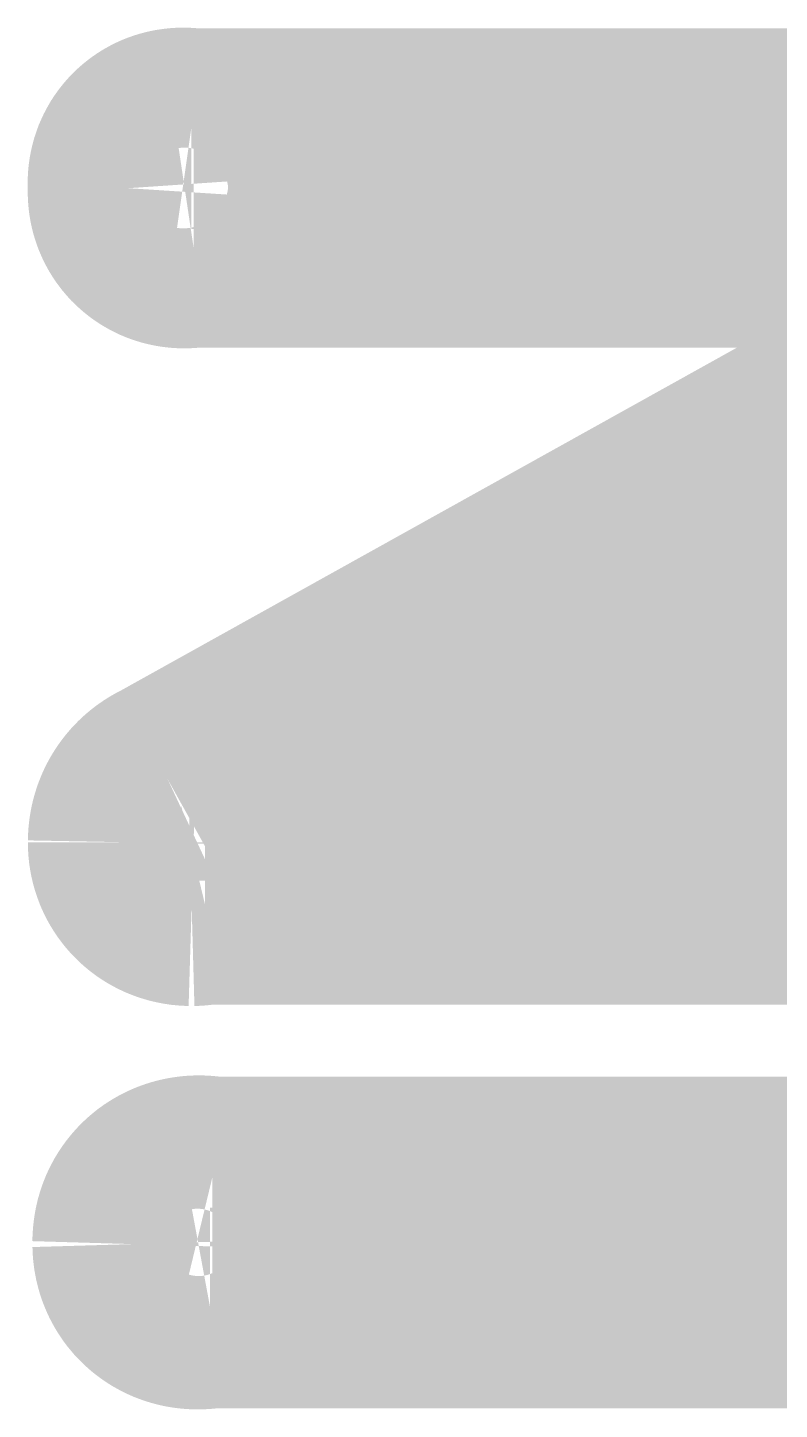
# Model space of a CAD drawing. Header units: inches. Extents: x 15 to 148, y 10 to 111.
# Drawn here: x 143.3748 to 143.4423, y 102.9703 to 103.0942 of the extents above; entities that cross this region are included whole.
import ezdxf

# ---------------------------------------------------------------- set-up
doc = ezdxf.new("R2010")
doc.units = ezdxf.units.IN
doc.header["$MEASUREMENT"] = 0
doc.layers.add('BLK_12AWG', color=7, linetype='Continuous')

# ---------------------------------------------------------------- blocks, each defined once
blk = doc.blocks.new('CEGHSD')
at = {"const_width": 0.008}
for points in [[(136.986244, 101.972615), (136.986214, 101.972615), (136.986186, 101.972614), (136.986157, 101.972614), (136.986128, 101.972613), (136.986099, 101.972611), (136.986071, 101.972609), (136.986042, 101.972607), (136.986014, 101.972604), (136.985986, 101.972601), (136.985958, 101.972598), (136.98593, 101.972594), (136.985902, 101.97259), (136.985875, 101.972586), (136.985847, 101.972581), (136.98582, 101.972577), (136.985792, 101.972571), (136.985765, 101.972566), (136.985738, 101.97256), (136.985711, 101.972554), (136.985685, 101.972547), (136.985658, 101.97254), (136.985631, 101.972533), (136.985605, 101.972526), (136.985579, 101.972518), (136.985553, 101.97251), (136.985527, 101.972502), (136.985502, 101.972493), (136.985476, 101.972484), (136.98545, 101.972475), (136.985425, 101.972465), (136.9854, 101.972455), (136.985375, 101.972445), (136.98535, 101.972435), (136.985326, 101.972424), (136.985302, 101.972413), (136.985277, 101.972402), (136.985253, 101.97239), (136.985229, 101.972378), (136.985205, 101.972366), (136.985181, 101.972353), (136.985158, 101.97234), (136.985135, 101.972327), (136.985112, 101.972314), (136.985089, 101.972301), (136.985066, 101.972287), (136.985044, 101.972273), (136.985022, 101.972259), (136.985, 101.972244), (136.984956, 101.972214), (136.984913, 101.972183), (136.984871, 101.972151), (136.98483, 101.972118), (136.98481, 101.972102), (136.98479, 101.972085), (136.98477, 101.972067), (136.984751, 101.97205), (136.984731, 101.972032), (136.984712, 101.972014), (136.984693, 101.971996), (136.984674, 101.971977), (136.984656, 101.971958), (136.984638, 101.971939), (136.98462, 101.97192), (136.984602, 101.971901), (136.984584, 101.971881), (136.984567, 101.971861), (136.984533, 101.971821), (136.9845, 101.97178), (136.984468, 101.971738), (136.984453, 101.971717), (136.984437, 101.971695), (136.984422, 101.971674), (136.984407, 101.971652), (136.984393, 101.97163), (136.984379, 101.971607), (136.984364, 101.971585), (136.984351, 101.971562), (136.984337, 101.971539), (136.984324, 101.971516), (136.984311, 101.971493), (136.984298, 101.97147), (136.984274, 101.971422), (136.984262, 101.971399), (136.98425, 101.971374), (136.984239, 101.97135), (136.984228, 101.971326), (136.984217, 101.971301), (136.984207, 101.971276), (136.984196, 101.971252), (136.984187, 101.971226), (136.984177, 101.971201), (136.984168, 101.971176), (136.984159, 101.97115), (136.98415, 101.971124), (136.984142, 101.971098), (136.984133, 101.971072), (136.984126, 101.971046), (136.984118, 101.97102), (136.984111, 101.970994), (136.984104, 101.970967), (136.984098, 101.97094), (136.984092, 101.970913), (136.984086, 101.970886), (136.98408, 101.970859), (136.984075, 101.970832), (136.98407, 101.970804), (136.984065, 101.970777), (136.984061, 101.970749), (136.984057, 101.970721), (136.984053, 101.970693), (136.98405, 101.970665), (136.984047, 101.970637), (136.984045, 101.970609), (136.984042, 101.970581), (136.98404, 101.970552), (136.984039, 101.970523), (136.984038, 101.970495), (136.984037, 101.970466), (136.984036, 101.970437), (136.984036, 101.970408)], [(136.986244, 101.972615), (136.986214, 101.972615), (136.986186, 101.972614), (136.986157, 101.972614), (136.986128, 101.972613), (136.986099, 101.972611), (136.986071, 101.972609), (136.986042, 101.972607), (136.986014, 101.972604), (136.985986, 101.972601), (136.985958, 101.972598), (136.98593, 101.972594), (136.985902, 101.97259), (136.985875, 101.972586), (136.985847, 101.972581), (136.98582, 101.972577), (136.985792, 101.972571), (136.985765, 101.972566), (136.985738, 101.97256), (136.985711, 101.972554), (136.985685, 101.972547), (136.985658, 101.97254), (136.985631, 101.972533), (136.985605, 101.972526), (136.985579, 101.972518), (136.985553, 101.97251), (136.985527, 101.972502), (136.985502, 101.972493), (136.985476, 101.972484), (136.98545, 101.972475), (136.985425, 101.972465), (136.9854, 101.972455), (136.985375, 101.972445), (136.98535, 101.972435), (136.985326, 101.972424), (136.985302, 101.972413), (136.985277, 101.972402), (136.985253, 101.97239), (136.985229, 101.972378), (136.985205, 101.972366), (136.985181, 101.972353), (136.985158, 101.97234), (136.985135, 101.972327), (136.985112, 101.972314), (136.985089, 101.972301), (136.985066, 101.972287), (136.985044, 101.972273), (136.985022, 101.972259), (136.985, 101.972244), (136.984956, 101.972214), (136.984913, 101.972183), (136.984871, 101.972151), (136.98483, 101.972118), (136.98481, 101.972102), (136.98479, 101.972085), (136.98477, 101.972067), (136.984751, 101.97205), (136.984731, 101.972032), (136.984712, 101.972014), (136.984693, 101.971996), (136.984674, 101.971977), (136.984656, 101.971958), (136.984638, 101.971939), (136.98462, 101.97192), (136.984602, 101.971901), (136.984584, 101.971881), (136.984567, 101.971861), (136.984533, 101.971821), (136.9845, 101.97178), (136.984468, 101.971738), (136.984453, 101.971717), (136.984437, 101.971695), (136.984422, 101.971674), (136.984407, 101.971652), (136.984393, 101.97163), (136.984379, 101.971607), (136.984364, 101.971585), (136.984351, 101.971562), (136.984337, 101.971539), (136.984324, 101.971516), (136.984311, 101.971493), (136.984298, 101.97147), (136.984274, 101.971422), (136.984262, 101.971399), (136.98425, 101.971374), (136.984239, 101.97135), (136.984228, 101.971326), (136.984217, 101.971301), (136.984207, 101.971276), (136.984196, 101.971252), (136.984187, 101.971226), (136.984177, 101.971201), (136.984168, 101.971176), (136.984159, 101.97115), (136.98415, 101.971124), (136.984142, 101.971098), (136.984133, 101.971072), (136.984126, 101.971046), (136.984118, 101.97102), (136.984111, 101.970994), (136.984104, 101.970967), (136.984098, 101.97094), (136.984092, 101.970913), (136.984086, 101.970886), (136.98408, 101.970859), (136.984075, 101.970832), (136.98407, 101.970804), (136.984065, 101.970777), (136.984061, 101.970749), (136.984057, 101.970721), (136.984053, 101.970693), (136.98405, 101.970665), (136.984047, 101.970637), (136.984045, 101.970609), (136.984042, 101.970581), (136.98404, 101.970552), (136.984039, 101.970523), (136.984038, 101.970495), (136.984037, 101.970466), (136.984036, 101.970437), (136.984036, 101.970408)], [(136.986244, 101.972615), (136.986214, 101.972615), (136.986186, 101.972614), (136.986157, 101.972614), (136.986128, 101.972613), (136.986099, 101.972611), (136.986071, 101.972609), (136.986042, 101.972607), (136.986014, 101.972604), (136.985986, 101.972601), (136.985958, 101.972598), (136.98593, 101.972594), (136.985902, 101.97259), (136.985875, 101.972586), (136.985847, 101.972581), (136.98582, 101.972577), (136.985792, 101.972571), (136.985765, 101.972566), (136.985738, 101.97256), (136.985711, 101.972554), (136.985685, 101.972547), (136.985658, 101.97254), (136.985631, 101.972533), (136.985605, 101.972526), (136.985579, 101.972518), (136.985553, 101.97251), (136.985527, 101.972502), (136.985502, 101.972493), (136.985476, 101.972484), (136.98545, 101.972475), (136.985425, 101.972465), (136.9854, 101.972455), (136.985375, 101.972445), (136.98535, 101.972435), (136.985326, 101.972424), (136.985302, 101.972413), (136.985277, 101.972402), (136.985253, 101.97239), (136.985229, 101.972378), (136.985205, 101.972366), (136.985181, 101.972353), (136.985158, 101.97234), (136.985135, 101.972327), (136.985112, 101.972314), (136.985089, 101.972301), (136.985066, 101.972287), (136.985044, 101.972273), (136.985022, 101.972259), (136.985, 101.972244), (136.984956, 101.972214), (136.984913, 101.972183), (136.984871, 101.972151), (136.98483, 101.972118), (136.98481, 101.972102), (136.98479, 101.972085), (136.98477, 101.972067), (136.984751, 101.97205), (136.984731, 101.972032), (136.984712, 101.972014), (136.984693, 101.971996), (136.984674, 101.971977), (136.984656, 101.971958), (136.984638, 101.971939), (136.98462, 101.97192), (136.984602, 101.971901), (136.984584, 101.971881), (136.984567, 101.971861), (136.984533, 101.971821), (136.9845, 101.97178), (136.984468, 101.971738), (136.984453, 101.971717), (136.984437, 101.971695), (136.984422, 101.971674), (136.984407, 101.971652), (136.984393, 101.97163), (136.984379, 101.971607), (136.984364, 101.971585), (136.984351, 101.971562), (136.984337, 101.971539), (136.984324, 101.971516), (136.984311, 101.971493), (136.984298, 101.97147), (136.984274, 101.971422), (136.984262, 101.971399), (136.98425, 101.971374), (136.984239, 101.97135), (136.984228, 101.971326), (136.984217, 101.971301), (136.984207, 101.971276), (136.984196, 101.971252), (136.984187, 101.971226), (136.984177, 101.971201), (136.984168, 101.971176), (136.984159, 101.97115), (136.98415, 101.971124), (136.984142, 101.971098), (136.984133, 101.971072), (136.984126, 101.971046), (136.984118, 101.97102), (136.984111, 101.970994), (136.984104, 101.970967), (136.984098, 101.97094), (136.984092, 101.970913), (136.984086, 101.970886), (136.98408, 101.970859), (136.984075, 101.970832), (136.98407, 101.970804), (136.984065, 101.970777), (136.984061, 101.970749), (136.984057, 101.970721), (136.984053, 101.970693), (136.98405, 101.970665), (136.984047, 101.970637), (136.984045, 101.970609), (136.984042, 101.970581), (136.98404, 101.970552), (136.984039, 101.970523), (136.984038, 101.970495), (136.984037, 101.970466), (136.984036, 101.970437), (136.984036, 101.970408)], [(136.986244, 101.972615), (136.986286, 101.972615), (136.986328, 101.972614), (136.986369, 101.972612), (136.986409, 101.972609), (136.986449, 101.972606), (136.986487, 101.972603), (136.986524, 101.972598), (136.986559, 101.972593)], [(136.986244, 101.972615), (136.986286, 101.972615), (136.986328, 101.972614), (136.986369, 101.972612), (136.986409, 101.972609), (136.986449, 101.972606), (136.986487, 101.972603), (136.986524, 101.972598), (136.986559, 101.972593)], [(136.986244, 101.972615), (136.986286, 101.972615), (136.986328, 101.972614), (136.986369, 101.972612), (136.986409, 101.972609), (136.986449, 101.972606), (136.986487, 101.972603), (136.986524, 101.972598), (136.986559, 101.972593)], [(136.986558, 101.972593), (137.032929, 101.972593), (137.034179, 101.972451), (137.03467, 101.972274), (137.035072, 101.972027), (137.035384, 101.971709), (137.035607, 101.97132), (137.035786, 101.97033)], [(136.986558, 101.972593), (137.032929, 101.972593), (137.034179, 101.972451), (137.03467, 101.972274), (137.035072, 101.972027), (137.035384, 101.971709), (137.035607, 101.97132), (137.035786, 101.97033)], [(136.986558, 101.972593), (137.032929, 101.972593), (137.034179, 101.972451), (137.03467, 101.972274), (137.035072, 101.972027), (137.035384, 101.971709), (137.035607, 101.97132), (137.035786, 101.97033)], [(136.984044, 101.970215), (136.984041, 101.970259), (136.984039, 101.970307), (136.984037, 101.970331), (136.984037, 101.970357), (136.984036, 101.970382), (136.984036, 101.970408)], [(136.984044, 101.970215), (136.984041, 101.970259), (136.984039, 101.970307), (136.984037, 101.970331), (136.984037, 101.970357), (136.984036, 101.970382), (136.984036, 101.970408)], [(136.984044, 101.970215), (136.984041, 101.970259), (136.984039, 101.970307), (136.984037, 101.970331), (136.984037, 101.970357), (136.984036, 101.970382), (136.984036, 101.970408)], [(136.984044, 101.970216), (136.984042, 101.970185), (136.984041, 101.97015), (136.98404, 101.970113), (136.98404, 101.970076)], [(136.984044, 101.970216), (136.984042, 101.970185), (136.984041, 101.97015), (136.98404, 101.970113), (136.98404, 101.970076)], [(136.984044, 101.970216), (136.984042, 101.970185), (136.984041, 101.97015), (136.98404, 101.970113), (136.98404, 101.970076)], [(136.986283, 101.967832), (136.986254, 101.967832), (136.986224, 101.967833), (136.986195, 101.967833), (136.986166, 101.967835), (136.986137, 101.967836), (136.986108, 101.967838), (136.986079, 101.96784), (136.98605, 101.967843), (136.986022, 101.967846), (136.985993, 101.96785), (136.985965, 101.967853), (136.985937, 101.967857), (136.985908, 101.967861), (136.98588, 101.967866), (136.985852, 101.967871), (136.985825, 101.967876), (136.985797, 101.967882), (136.98577, 101.967888), (136.985742, 101.967894), (136.985715, 101.967901), (136.985688, 101.967908), (136.985661, 101.967915), (136.985635, 101.967923), (136.985608, 101.967931), (136.985581, 101.967939), (136.985555, 101.967948), (136.985529, 101.967956), (136.985503, 101.967965), (136.985477, 101.967975), (136.985451, 101.967985), (136.985426, 101.967994), (136.9854, 101.968005), (136.985375, 101.968016), (136.98535, 101.968026), (136.985326, 101.968038), (136.985301, 101.968049), (136.985276, 101.968061), (136.985252, 101.968073), (136.985228, 101.968085), (136.985204, 101.968098), (136.98518, 101.968111), (136.985157, 101.968124), (136.985133, 101.968138), (136.98511, 101.968151), (136.985087, 101.968165), (136.985064, 101.968179), (136.985041, 101.968194), (136.985019, 101.968209), (136.984997, 101.968224), (136.984975, 101.968239), (136.984953, 101.968255), (136.984931, 101.968271), (136.984889, 101.968303), (136.984868, 101.96832), (136.984847, 101.968337), (136.984826, 101.968354), (136.984806, 101.968371), (136.984786, 101.968389), (136.984766, 101.968407), (136.984746, 101.968425), (136.984727, 101.968443), (136.984707, 101.968462), (136.984689, 101.96848), (136.98467, 101.9685), (136.984651, 101.968518), (136.984633, 101.968538), (136.984615, 101.968558), (136.984597, 101.968577), (136.984579, 101.968598), (136.984562, 101.968618), (136.984545, 101.968639), (136.984528, 101.968659), (136.984511, 101.968681), (136.984495, 101.968702), (136.984479, 101.968723), (136.984447, 101.968766), (136.984417, 101.968811), (136.984402, 101.968833), (136.984388, 101.968856), (136.984373, 101.968879), (136.984359, 101.968902), (136.984346, 101.968925), (136.984332, 101.968948), (136.984319, 101.968972), (136.984306, 101.968996), (136.984293, 101.96902), (136.984281, 101.969044), (136.984269, 101.969068), (136.984257, 101.969093), (136.984246, 101.969117), (136.984235, 101.969142), (136.984224, 101.969167), (136.984213, 101.969192), (136.984192, 101.969243), (136.984173, 101.969295), (136.984164, 101.969321), (136.984155, 101.969347), (136.984147, 101.969373), (136.984139, 101.9694), (136.984131, 101.969426), (136.984123, 101.969453), (136.984116, 101.96948), (136.984109, 101.969507), (136.984102, 101.969534), (136.984096, 101.969562), (136.98409, 101.969589), (136.984084, 101.969617), (136.984079, 101.969644), (136.984074, 101.969672), (136.984069, 101.9697), (136.984065, 101.969729), (136.984061, 101.969757), (136.984057, 101.969785), (136.984054, 101.969814), (136.984051, 101.969842), (136.984046, 101.9699), (136.984042, 101.969958), (136.984041, 101.969987), (136.98404, 101.970016), (136.98404, 101.970046), (136.98404, 101.970076)], [(136.986283, 101.967832), (136.986254, 101.967832), (136.986224, 101.967833), (136.986195, 101.967833), (136.986166, 101.967835), (136.986137, 101.967836), (136.986108, 101.967838), (136.986079, 101.96784), (136.98605, 101.967843), (136.986022, 101.967846), (136.985993, 101.96785), (136.985965, 101.967853), (136.985937, 101.967857), (136.985908, 101.967861), (136.98588, 101.967866), (136.985852, 101.967871), (136.985825, 101.967876), (136.985797, 101.967882), (136.98577, 101.967888), (136.985742, 101.967894), (136.985715, 101.967901), (136.985688, 101.967908), (136.985661, 101.967915), (136.985635, 101.967923), (136.985608, 101.967931), (136.985581, 101.967939), (136.985555, 101.967948), (136.985529, 101.967956), (136.985503, 101.967965), (136.985477, 101.967975), (136.985451, 101.967985), (136.985426, 101.967994), (136.9854, 101.968005), (136.985375, 101.968016), (136.98535, 101.968026), (136.985326, 101.968038), (136.985301, 101.968049), (136.985276, 101.968061), (136.985252, 101.968073), (136.985228, 101.968085), (136.985204, 101.968098), (136.98518, 101.968111), (136.985157, 101.968124), (136.985133, 101.968138), (136.98511, 101.968151), (136.985087, 101.968165), (136.985064, 101.968179), (136.985041, 101.968194), (136.985019, 101.968209), (136.984997, 101.968224), (136.984975, 101.968239), (136.984953, 101.968255), (136.984931, 101.968271), (136.984889, 101.968303), (136.984868, 101.96832), (136.984847, 101.968337), (136.984826, 101.968354), (136.984806, 101.968371), (136.984786, 101.968389), (136.984766, 101.968407), (136.984746, 101.968425), (136.984727, 101.968443), (136.984707, 101.968462), (136.984689, 101.96848), (136.98467, 101.9685), (136.984651, 101.968518), (136.984633, 101.968538), (136.984615, 101.968558), (136.984597, 101.968577), (136.984579, 101.968598), (136.984562, 101.968618), (136.984545, 101.968639), (136.984528, 101.968659), (136.984511, 101.968681), (136.984495, 101.968702), (136.984479, 101.968723), (136.984447, 101.968766), (136.984417, 101.968811), (136.984402, 101.968833), (136.984388, 101.968856), (136.984373, 101.968879), (136.984359, 101.968902), (136.984346, 101.968925), (136.984332, 101.968948), (136.984319, 101.968972), (136.984306, 101.968996), (136.984293, 101.96902), (136.984281, 101.969044), (136.984269, 101.969068), (136.984257, 101.969093), (136.984246, 101.969117), (136.984235, 101.969142), (136.984224, 101.969167), (136.984213, 101.969192), (136.984192, 101.969243), (136.984173, 101.969295), (136.984164, 101.969321), (136.984155, 101.969347), (136.984147, 101.969373), (136.984139, 101.9694), (136.984131, 101.969426), (136.984123, 101.969453), (136.984116, 101.96948), (136.984109, 101.969507), (136.984102, 101.969534), (136.984096, 101.969562), (136.98409, 101.969589), (136.984084, 101.969617), (136.984079, 101.969644), (136.984074, 101.969672), (136.984069, 101.9697), (136.984065, 101.969729), (136.984061, 101.969757), (136.984057, 101.969785), (136.984054, 101.969814), (136.984051, 101.969842), (136.984046, 101.9699), (136.984042, 101.969958), (136.984041, 101.969987), (136.98404, 101.970016), (136.98404, 101.970046), (136.98404, 101.970076)], [(136.986283, 101.967832), (136.986254, 101.967832), (136.986224, 101.967833), (136.986195, 101.967833), (136.986166, 101.967835), (136.986137, 101.967836), (136.986108, 101.967838), (136.986079, 101.96784), (136.98605, 101.967843), (136.986022, 101.967846), (136.985993, 101.96785), (136.985965, 101.967853), (136.985937, 101.967857), (136.985908, 101.967861), (136.98588, 101.967866), (136.985852, 101.967871), (136.985825, 101.967876), (136.985797, 101.967882), (136.98577, 101.967888), (136.985742, 101.967894), (136.985715, 101.967901), (136.985688, 101.967908), (136.985661, 101.967915), (136.985635, 101.967923), (136.985608, 101.967931), (136.985581, 101.967939), (136.985555, 101.967948), (136.985529, 101.967956), (136.985503, 101.967965), (136.985477, 101.967975), (136.985451, 101.967985), (136.985426, 101.967994), (136.9854, 101.968005), (136.985375, 101.968016), (136.98535, 101.968026), (136.985326, 101.968038), (136.985301, 101.968049), (136.985276, 101.968061), (136.985252, 101.968073), (136.985228, 101.968085), (136.985204, 101.968098), (136.98518, 101.968111), (136.985157, 101.968124), (136.985133, 101.968138), (136.98511, 101.968151), (136.985087, 101.968165), (136.985064, 101.968179), (136.985041, 101.968194), (136.985019, 101.968209), (136.984997, 101.968224), (136.984975, 101.968239), (136.984953, 101.968255), (136.984931, 101.968271), (136.984889, 101.968303), (136.984868, 101.96832), (136.984847, 101.968337), (136.984826, 101.968354), (136.984806, 101.968371), (136.984786, 101.968389), (136.984766, 101.968407), (136.984746, 101.968425), (136.984727, 101.968443), (136.984707, 101.968462), (136.984689, 101.96848), (136.98467, 101.9685), (136.984651, 101.968518), (136.984633, 101.968538), (136.984615, 101.968558), (136.984597, 101.968577), (136.984579, 101.968598), (136.984562, 101.968618), (136.984545, 101.968639), (136.984528, 101.968659), (136.984511, 101.968681), (136.984495, 101.968702), (136.984479, 101.968723), (136.984447, 101.968766), (136.984417, 101.968811), (136.984402, 101.968833), (136.984388, 101.968856), (136.984373, 101.968879), (136.984359, 101.968902), (136.984346, 101.968925), (136.984332, 101.968948), (136.984319, 101.968972), (136.984306, 101.968996), (136.984293, 101.96902), (136.984281, 101.969044), (136.984269, 101.969068), (136.984257, 101.969093), (136.984246, 101.969117), (136.984235, 101.969142), (136.984224, 101.969167), (136.984213, 101.969192), (136.984192, 101.969243), (136.984173, 101.969295), (136.984164, 101.969321), (136.984155, 101.969347), (136.984147, 101.969373), (136.984139, 101.9694), (136.984131, 101.969426), (136.984123, 101.969453), (136.984116, 101.96948), (136.984109, 101.969507), (136.984102, 101.969534), (136.984096, 101.969562), (136.98409, 101.969589), (136.984084, 101.969617), (136.984079, 101.969644), (136.984074, 101.969672), (136.984069, 101.9697), (136.984065, 101.969729), (136.984061, 101.969757), (136.984057, 101.969785), (136.984054, 101.969814), (136.984051, 101.969842), (136.984046, 101.9699), (136.984042, 101.969958), (136.984041, 101.969987), (136.98404, 101.970016), (136.98404, 101.970046), (136.98404, 101.970076)], [(137.033935, 101.967725), (136.996248, 101.946608), (137.032929, 101.946608)], [(137.033935, 101.967725), (136.996248, 101.946608), (137.032929, 101.946608)], [(137.033935, 101.967725), (136.996248, 101.946608), (137.032929, 101.946608)], [(136.985621, 101.946653), (137.023742, 101.967862), (136.98665, 101.967862)], [(136.985621, 101.946653), (137.023742, 101.967862), (136.98665, 101.967862)], [(136.985621, 101.946653), (137.023742, 101.967862), (136.98665, 101.967862)], [(136.986283, 101.967832), (136.986333, 101.967832), (136.986381, 101.967834), (136.986429, 101.967836), (136.986476, 101.96784), (136.986522, 101.967844), (136.986566, 101.967849), (136.986588, 101.967852), (136.986609, 101.967855), (136.98663, 101.967859), (136.98665, 101.967862)], [(136.986283, 101.967832), (136.986333, 101.967832), (136.986381, 101.967834), (136.986429, 101.967836), (136.986476, 101.96784), (136.986522, 101.967844), (136.986566, 101.967849), (136.986588, 101.967852), (136.986609, 101.967855), (136.98663, 101.967859), (136.98665, 101.967862)], [(136.986283, 101.967832), (136.986333, 101.967832), (136.986381, 101.967834), (136.986429, 101.967836), (136.986476, 101.96784), (136.986522, 101.967844), (136.986566, 101.967849), (136.986588, 101.967852), (136.986609, 101.967855), (136.98663, 101.967859), (136.98665, 101.967862)], [(136.98562, 101.946652), (136.985575, 101.946631), (136.985531, 101.946609), (136.985488, 101.946586), (136.985445, 101.946562), (136.985403, 101.946538), (136.985361, 101.946513), (136.985319, 101.946487), (136.985279, 101.946461), (136.985259, 101.946447), (136.985239, 101.946434), (136.985218, 101.94642), (136.985199, 101.946406), (136.985159, 101.946378), (136.985121, 101.946349), (136.985083, 101.946319), (136.985045, 101.946289), (136.985008, 101.946258), (136.984972, 101.946227), (136.984936, 101.946195), (136.984901, 101.946162), (136.984866, 101.946129), (136.984833, 101.946095), (136.984799, 101.946061), (136.984766, 101.946026), (136.984735, 101.94599), (136.984703, 101.945954), (136.984672, 101.945918), (136.984642, 101.945881), (136.984613, 101.945843), (136.984584, 101.945805), (136.984556, 101.945766), (136.984528, 101.945727), (136.984502, 101.945687), (136.984476, 101.945647), (136.984463, 101.945627), (136.98445, 101.945606), (136.984438, 101.945586), (136.984426, 101.945565), (136.984402, 101.945524), (136.984378, 101.945481), (136.984367, 101.94546), (136.984356, 101.945439), (136.984345, 101.945417), (136.984334, 101.945396), (136.984323, 101.945374), (136.984313, 101.945352), (136.984303, 101.94533), (136.984292, 101.945308), (136.984273, 101.945264), (136.984254, 101.945219), (136.984245, 101.945197), (136.984236, 101.945174), (136.984227, 101.945151), (136.984219, 101.945128), (136.984202, 101.945082), (136.984187, 101.945036), (136.984172, 101.944989), (136.984157, 101.944942), (136.984144, 101.944894), (136.984131, 101.944846), (136.984126, 101.944822), (136.98412, 101.944798), (136.984114, 101.944774), (136.984109, 101.94475), (136.984099, 101.944701), (136.98409, 101.944652), (136.984081, 101.944602), (136.984074, 101.944552), (136.984067, 101.944502), (136.984061, 101.944451), (136.984056, 101.9444), (136.984052, 101.944349), (136.984049, 101.944297), (136.984046, 101.944246), (136.984045, 101.944194), (136.984044, 101.944141)], [(136.98562, 101.946652), (136.985575, 101.946631), (136.985531, 101.946609), (136.985488, 101.946586), (136.985445, 101.946562), (136.985403, 101.946538), (136.985361, 101.946513), (136.985319, 101.946487), (136.985279, 101.946461), (136.985259, 101.946447), (136.985239, 101.946434), (136.985218, 101.94642), (136.985199, 101.946406), (136.985159, 101.946378), (136.985121, 101.946349), (136.985083, 101.946319), (136.985045, 101.946289), (136.985008, 101.946258), (136.984972, 101.946227), (136.984936, 101.946195), (136.984901, 101.946162), (136.984866, 101.946129), (136.984833, 101.946095), (136.984799, 101.946061), (136.984766, 101.946026), (136.984735, 101.94599), (136.984703, 101.945954), (136.984672, 101.945918), (136.984642, 101.945881), (136.984613, 101.945843), (136.984584, 101.945805), (136.984556, 101.945766), (136.984528, 101.945727), (136.984502, 101.945687), (136.984476, 101.945647), (136.984463, 101.945627), (136.98445, 101.945606), (136.984438, 101.945586), (136.984426, 101.945565), (136.984402, 101.945524), (136.984378, 101.945481), (136.984367, 101.94546), (136.984356, 101.945439), (136.984345, 101.945417), (136.984334, 101.945396), (136.984323, 101.945374), (136.984313, 101.945352), (136.984303, 101.94533), (136.984292, 101.945308), (136.984273, 101.945264), (136.984254, 101.945219), (136.984245, 101.945197), (136.984236, 101.945174), (136.984227, 101.945151), (136.984219, 101.945128), (136.984202, 101.945082), (136.984187, 101.945036), (136.984172, 101.944989), (136.984157, 101.944942), (136.984144, 101.944894), (136.984131, 101.944846), (136.984126, 101.944822), (136.98412, 101.944798), (136.984114, 101.944774), (136.984109, 101.94475), (136.984099, 101.944701), (136.98409, 101.944652), (136.984081, 101.944602), (136.984074, 101.944552), (136.984067, 101.944502), (136.984061, 101.944451), (136.984056, 101.9444), (136.984052, 101.944349), (136.984049, 101.944297), (136.984046, 101.944246), (136.984045, 101.944194), (136.984044, 101.944141)], [(136.98562, 101.946652), (136.985575, 101.946631), (136.985531, 101.946609), (136.985488, 101.946586), (136.985445, 101.946562), (136.985403, 101.946538), (136.985361, 101.946513), (136.985319, 101.946487), (136.985279, 101.946461), (136.985259, 101.946447), (136.985239, 101.946434), (136.985218, 101.94642), (136.985199, 101.946406), (136.985159, 101.946378), (136.985121, 101.946349), (136.985083, 101.946319), (136.985045, 101.946289), (136.985008, 101.946258), (136.984972, 101.946227), (136.984936, 101.946195), (136.984901, 101.946162), (136.984866, 101.946129), (136.984833, 101.946095), (136.984799, 101.946061), (136.984766, 101.946026), (136.984735, 101.94599), (136.984703, 101.945954), (136.984672, 101.945918), (136.984642, 101.945881), (136.984613, 101.945843), (136.984584, 101.945805), (136.984556, 101.945766), (136.984528, 101.945727), (136.984502, 101.945687), (136.984476, 101.945647), (136.984463, 101.945627), (136.98445, 101.945606), (136.984438, 101.945586), (136.984426, 101.945565), (136.984402, 101.945524), (136.984378, 101.945481), (136.984367, 101.94546), (136.984356, 101.945439), (136.984345, 101.945417), (136.984334, 101.945396), (136.984323, 101.945374), (136.984313, 101.945352), (136.984303, 101.94533), (136.984292, 101.945308), (136.984273, 101.945264), (136.984254, 101.945219), (136.984245, 101.945197), (136.984236, 101.945174), (136.984227, 101.945151), (136.984219, 101.945128), (136.984202, 101.945082), (136.984187, 101.945036), (136.984172, 101.944989), (136.984157, 101.944942), (136.984144, 101.944894), (136.984131, 101.944846), (136.984126, 101.944822), (136.98412, 101.944798), (136.984114, 101.944774), (136.984109, 101.94475), (136.984099, 101.944701), (136.98409, 101.944652), (136.984081, 101.944602), (136.984074, 101.944552), (136.984067, 101.944502), (136.984061, 101.944451), (136.984056, 101.9444), (136.984052, 101.944349), (136.984049, 101.944297), (136.984046, 101.944246), (136.984045, 101.944194), (136.984044, 101.944141)], [(136.986575, 101.941614), (136.986542, 101.941615), (136.986509, 101.941615), (136.986476, 101.941616), (136.986443, 101.941618), (136.98641, 101.94162), (136.986377, 101.941622), (136.986345, 101.941624), (136.986313, 101.941627), (136.98628, 101.941631), (136.986248, 101.941634), (136.986216, 101.941639), (136.986184, 101.941643), (136.986152, 101.941648), (136.986121, 101.941653), (136.986089, 101.941659), (136.986058, 101.941665), (136.986027, 101.941671), (136.985996, 101.941678), (136.985965, 101.941685), (136.985935, 101.941692), (136.985904, 101.9417), (136.985874, 101.941709), (136.985844, 101.941717), (136.985814, 101.941726), (136.985784, 101.941735), (136.985754, 101.941745), (136.985725, 101.941755), (136.985695, 101.941765), (136.985666, 101.941776), (136.985637, 101.941787), (136.985609, 101.941798), (136.98558, 101.941809), (136.985552, 101.941821), (136.985523, 101.941833), (136.985495, 101.941846), (136.985468, 101.941859), (136.98544, 101.941872), (136.985413, 101.941886), (136.985385, 101.9419), (136.985358, 101.941914), (136.985331, 101.941929), (136.985305, 101.941944), (136.985279, 101.941959), (136.985252, 101.941974), (136.985226, 101.94199), (136.985201, 101.942006), (136.985175, 101.942022), (136.98515, 101.942039), (136.985125, 101.942056), (136.9851, 101.942073), (136.985076, 101.942091), (136.985051, 101.942109), (136.985027, 101.942127), (136.985003, 101.942145), (136.984979, 101.942164), (136.984956, 101.942183), (136.984933, 101.942202), (136.98491, 101.942222), (136.984887, 101.942242), (136.984864, 101.942262), (136.984842, 101.942282), (136.98482, 101.942303), (136.984799, 101.942324), (136.984777, 101.942345), (136.984756, 101.942366), (136.984735, 101.942388), (136.984714, 101.94241), (136.984694, 101.942432), (136.984674, 101.942454), (136.984654, 101.942477), (136.984635, 101.9425), (136.984615, 101.942523), (136.984596, 101.942546), (136.984577, 101.94257), (136.984559, 101.942594), (136.984541, 101.942618), (136.984523, 101.942642), (136.984505, 101.942667), (136.984488, 101.942692), (136.984471, 101.942717), (136.984454, 101.942742), (136.984438, 101.942768), (136.984422, 101.942793), (136.984406, 101.942819), (136.98439, 101.942845), (136.984375, 101.942872), (136.98436, 101.942898), (136.984346, 101.942925), (136.984331, 101.942952), (136.984317, 101.942979), (136.984304, 101.943007), (136.98429, 101.943034), (136.984277, 101.943062), (136.984265, 101.94309), (136.984253, 101.943118), (136.98424, 101.943146), (136.984229, 101.943175), (136.984218, 101.943204), (136.984207, 101.943233), (136.984196, 101.943262), (136.984186, 101.943291), (136.984176, 101.94332), (136.984166, 101.94335), (136.984157, 101.94338), (136.984148, 101.94341), (136.984139, 101.94344), (136.984131, 101.94347), (136.984123, 101.943501), (136.984116, 101.943531), (136.984109, 101.943563), (136.984102, 101.943593), (136.984095, 101.943624), (136.984089, 101.943656), (136.984083, 101.943687), (136.984078, 101.943719), (136.984073, 101.94375), (136.984069, 101.943782), (136.984064, 101.943814), (136.984061, 101.943846), (136.984057, 101.943879), (136.984054, 101.943911), (136.984052, 101.943944), (136.98405, 101.943976), (136.984048, 101.944009), (136.984046, 101.944042), (136.984045, 101.944075), (136.984044, 101.944108), (136.984044, 101.944141)], [(136.986575, 101.941614), (136.986542, 101.941615), (136.986509, 101.941615), (136.986476, 101.941616), (136.986443, 101.941618), (136.98641, 101.94162), (136.986377, 101.941622), (136.986345, 101.941624), (136.986313, 101.941627), (136.98628, 101.941631), (136.986248, 101.941634), (136.986216, 101.941639), (136.986184, 101.941643), (136.986152, 101.941648), (136.986121, 101.941653), (136.986089, 101.941659), (136.986058, 101.941665), (136.986027, 101.941671), (136.985996, 101.941678), (136.985965, 101.941685), (136.985935, 101.941692), (136.985904, 101.9417), (136.985874, 101.941709), (136.985844, 101.941717), (136.985814, 101.941726), (136.985784, 101.941735), (136.985754, 101.941745), (136.985725, 101.941755), (136.985695, 101.941765), (136.985666, 101.941776), (136.985637, 101.941787), (136.985609, 101.941798), (136.98558, 101.941809), (136.985552, 101.941821), (136.985523, 101.941833), (136.985495, 101.941846), (136.985468, 101.941859), (136.98544, 101.941872), (136.985413, 101.941886), (136.985385, 101.9419), (136.985358, 101.941914), (136.985331, 101.941929), (136.985305, 101.941944), (136.985279, 101.941959), (136.985252, 101.941974), (136.985226, 101.94199), (136.985201, 101.942006), (136.985175, 101.942022), (136.98515, 101.942039), (136.985125, 101.942056), (136.9851, 101.942073), (136.985076, 101.942091), (136.985051, 101.942109), (136.985027, 101.942127), (136.985003, 101.942145), (136.984979, 101.942164), (136.984956, 101.942183), (136.984933, 101.942202), (136.98491, 101.942222), (136.984887, 101.942242), (136.984864, 101.942262), (136.984842, 101.942282), (136.98482, 101.942303), (136.984799, 101.942324), (136.984777, 101.942345), (136.984756, 101.942366), (136.984735, 101.942388), (136.984714, 101.94241), (136.984694, 101.942432), (136.984674, 101.942454), (136.984654, 101.942477), (136.984635, 101.9425), (136.984615, 101.942523), (136.984596, 101.942546), (136.984577, 101.94257), (136.984559, 101.942594), (136.984541, 101.942618), (136.984523, 101.942642), (136.984505, 101.942667), (136.984488, 101.942692), (136.984471, 101.942717), (136.984454, 101.942742), (136.984438, 101.942768), (136.984422, 101.942793), (136.984406, 101.942819), (136.98439, 101.942845), (136.984375, 101.942872), (136.98436, 101.942898), (136.984346, 101.942925), (136.984331, 101.942952), (136.984317, 101.942979), (136.984304, 101.943007), (136.98429, 101.943034), (136.984277, 101.943062), (136.984265, 101.94309), (136.984253, 101.943118), (136.98424, 101.943146), (136.984229, 101.943175), (136.984218, 101.943204), (136.984207, 101.943233), (136.984196, 101.943262), (136.984186, 101.943291), (136.984176, 101.94332), (136.984166, 101.94335), (136.984157, 101.94338), (136.984148, 101.94341), (136.984139, 101.94344), (136.984131, 101.94347), (136.984123, 101.943501), (136.984116, 101.943531), (136.984109, 101.943563), (136.984102, 101.943593), (136.984095, 101.943624), (136.984089, 101.943656), (136.984083, 101.943687), (136.984078, 101.943719), (136.984073, 101.94375), (136.984069, 101.943782), (136.984064, 101.943814), (136.984061, 101.943846), (136.984057, 101.943879), (136.984054, 101.943911), (136.984052, 101.943944), (136.98405, 101.943976), (136.984048, 101.944009), (136.984046, 101.944042), (136.984045, 101.944075), (136.984044, 101.944108), (136.984044, 101.944141)], [(136.986575, 101.941614), (136.986542, 101.941615), (136.986509, 101.941615), (136.986476, 101.941616), (136.986443, 101.941618), (136.98641, 101.94162), (136.986377, 101.941622), (136.986345, 101.941624), (136.986313, 101.941627), (136.98628, 101.941631), (136.986248, 101.941634), (136.986216, 101.941639), (136.986184, 101.941643), (136.986152, 101.941648), (136.986121, 101.941653), (136.986089, 101.941659), (136.986058, 101.941665), (136.986027, 101.941671), (136.985996, 101.941678), (136.985965, 101.941685), (136.985935, 101.941692), (136.985904, 101.9417), (136.985874, 101.941709), (136.985844, 101.941717), (136.985814, 101.941726), (136.985784, 101.941735), (136.985754, 101.941745), (136.985725, 101.941755), (136.985695, 101.941765), (136.985666, 101.941776), (136.985637, 101.941787), (136.985609, 101.941798), (136.98558, 101.941809), (136.985552, 101.941821), (136.985523, 101.941833), (136.985495, 101.941846), (136.985468, 101.941859), (136.98544, 101.941872), (136.985413, 101.941886), (136.985385, 101.9419), (136.985358, 101.941914), (136.985331, 101.941929), (136.985305, 101.941944), (136.985279, 101.941959), (136.985252, 101.941974), (136.985226, 101.94199), (136.985201, 101.942006), (136.985175, 101.942022), (136.98515, 101.942039), (136.985125, 101.942056), (136.9851, 101.942073), (136.985076, 101.942091), (136.985051, 101.942109), (136.985027, 101.942127), (136.985003, 101.942145), (136.984979, 101.942164), (136.984956, 101.942183), (136.984933, 101.942202), (136.98491, 101.942222), (136.984887, 101.942242), (136.984864, 101.942262), (136.984842, 101.942282), (136.98482, 101.942303), (136.984799, 101.942324), (136.984777, 101.942345), (136.984756, 101.942366), (136.984735, 101.942388), (136.984714, 101.94241), (136.984694, 101.942432), (136.984674, 101.942454), (136.984654, 101.942477), (136.984635, 101.9425), (136.984615, 101.942523), (136.984596, 101.942546), (136.984577, 101.94257), (136.984559, 101.942594), (136.984541, 101.942618), (136.984523, 101.942642), (136.984505, 101.942667), (136.984488, 101.942692), (136.984471, 101.942717), (136.984454, 101.942742), (136.984438, 101.942768), (136.984422, 101.942793), (136.984406, 101.942819), (136.98439, 101.942845), (136.984375, 101.942872), (136.98436, 101.942898), (136.984346, 101.942925), (136.984331, 101.942952), (136.984317, 101.942979), (136.984304, 101.943007), (136.98429, 101.943034), (136.984277, 101.943062), (136.984265, 101.94309), (136.984253, 101.943118), (136.98424, 101.943146), (136.984229, 101.943175), (136.984218, 101.943204), (136.984207, 101.943233), (136.984196, 101.943262), (136.984186, 101.943291), (136.984176, 101.94332), (136.984166, 101.94335), (136.984157, 101.94338), (136.984148, 101.94341), (136.984139, 101.94344), (136.984131, 101.94347), (136.984123, 101.943501), (136.984116, 101.943531), (136.984109, 101.943563), (136.984102, 101.943593), (136.984095, 101.943624), (136.984089, 101.943656), (136.984083, 101.943687), (136.984078, 101.943719), (136.984073, 101.94375), (136.984069, 101.943782), (136.984064, 101.943814), (136.984061, 101.943846), (136.984057, 101.943879), (136.984054, 101.943911), (136.984052, 101.943944), (136.98405, 101.943976), (136.984048, 101.944009), (136.984046, 101.944042), (136.984045, 101.944075), (136.984044, 101.944108), (136.984044, 101.944141)], [(136.986575, 101.941614), (136.986611, 101.941615), (136.986646, 101.941615), (136.986682, 101.941616), (136.986717, 101.941618), (136.986752, 101.94162), (136.986787, 101.941623), (136.986821, 101.941626), (136.986855, 101.941629), (136.986888, 101.941633), (136.986921, 101.941637), (136.986953, 101.941642), (136.986985, 101.941647), (136.987016, 101.941652), (136.987047, 101.941658), (136.987077, 101.941664), (136.987106, 101.941671)], [(136.986575, 101.941614), (136.986611, 101.941615), (136.986646, 101.941615), (136.986682, 101.941616), (136.986717, 101.941618), (136.986752, 101.94162), (136.986787, 101.941623), (136.986821, 101.941626), (136.986855, 101.941629), (136.986888, 101.941633), (136.986921, 101.941637), (136.986953, 101.941642), (136.986985, 101.941647), (136.987016, 101.941652), (136.987047, 101.941658), (136.987077, 101.941664), (136.987106, 101.941671)], [(136.986575, 101.941614), (136.986611, 101.941615), (136.986646, 101.941615), (136.986682, 101.941616), (136.986717, 101.941618), (136.986752, 101.94162), (136.986787, 101.941623), (136.986821, 101.941626), (136.986855, 101.941629), (136.986888, 101.941633), (136.986921, 101.941637), (136.986953, 101.941642), (136.986985, 101.941647), (136.987016, 101.941652), (136.987047, 101.941658), (136.987077, 101.941664), (136.987106, 101.941671)], [(137.032861, 101.941671), (136.987107, 101.941671)], [(137.032861, 101.941671), (136.987107, 101.941671)], [(137.032861, 101.941671), (136.987107, 101.941671)], [(136.986867, 101.930848), (136.986832, 101.930848), (136.986798, 101.930847), (136.986763, 101.930846), (136.986729, 101.930844), (136.986694, 101.930843), (136.98666, 101.93084), (136.986626, 101.930838), (136.986592, 101.930835), (136.986559, 101.930831), (136.986525, 101.930827), (136.986492, 101.930823), (136.986459, 101.930818), (136.986426, 101.930813), (136.986392, 101.930807), (136.98636, 101.930802), (136.986327, 101.930796), (136.986294, 101.930789), (136.986262, 101.930782), (136.98623, 101.930774), (136.986198, 101.930766), (136.986166, 101.930758), (136.986135, 101.93075), (136.986103, 101.930741), (136.986072, 101.930731), (136.986041, 101.930722), (136.98601, 101.930712), (136.985979, 101.930702), (136.985948, 101.930691), (136.985918, 101.93068), (136.985888, 101.930668), (136.985858, 101.930656), (136.985828, 101.930644), (136.985798, 101.930632), (136.985769, 101.930619), (136.98574, 101.930606), (136.985711, 101.930592), (136.985682, 101.930578), (136.985653, 101.930564), (136.985625, 101.93055), (136.985596, 101.930535), (136.985568, 101.93052), (136.98554, 101.930504), (136.985513, 101.930488), (136.985486, 101.930472), (136.985459, 101.930455), (136.985432, 101.930439), (136.985405, 101.930422), (136.985379, 101.930404), (136.985353, 101.930387), (136.985327, 101.930368), (136.985301, 101.93035), (136.985276, 101.930331), (136.98525, 101.930313), (136.985226, 101.930293), (136.985201, 101.930274), (136.985176, 101.930254), (136.985152, 101.930234), (136.985128, 101.930213), (136.985104, 101.930192), (136.985081, 101.930172), (136.985058, 101.93015), (136.985035, 101.930129), (136.985012, 101.930107), (136.98499, 101.930085), (136.984968, 101.930063), (136.984946, 101.93004), (136.984924, 101.930017), (136.984903, 101.929994), (136.984882, 101.92997), (136.984861, 101.929946), (136.984841, 101.929923), (136.984821, 101.929898), (136.984801, 101.929874), (136.984781, 101.929849), (136.984762, 101.929824), (136.984743, 101.929799), (136.984725, 101.929774), (136.984706, 101.929748), (136.984688, 101.929722), (136.98467, 101.929696), (136.984653, 101.929669), (136.984636, 101.929643), (136.984619, 101.929616), (136.984603, 101.929589), (136.984587, 101.929561), (136.98457, 101.929534), (136.984555, 101.929506), (136.98454, 101.929478), (136.98451, 101.929422), (136.984482, 101.929364), (136.984455, 101.929306), (136.984443, 101.929276), (136.98443, 101.929247), (136.984418, 101.929217), (136.984406, 101.929187), (136.984395, 101.929157), (136.984384, 101.929126), (136.984373, 101.929096), (136.984363, 101.929065), (136.984353, 101.929034), (136.984343, 101.929003), (136.984334, 101.928972), (136.984325, 101.92894), (136.984316, 101.928909), (136.984308, 101.928877), (136.9843, 101.928844), (136.984293, 101.928813), (136.984286, 101.92878), (136.984279, 101.928748), (136.984273, 101.928715), (136.984267, 101.928682), (136.984261, 101.928649), (136.984256, 101.928616), (136.984252, 101.928583), (136.984248, 101.92855), (136.984244, 101.928516), (136.98424, 101.928482), (136.984237, 101.928448), (136.984234, 101.928414), (136.984232, 101.92838), (136.98423, 101.928346), (136.984229, 101.928312), (136.984227, 101.928277), (136.984227, 101.928242), (136.984227, 101.928208)], [(136.986867, 101.930848), (136.986832, 101.930848), (136.986798, 101.930847), (136.986763, 101.930846), (136.986729, 101.930844), (136.986694, 101.930843), (136.98666, 101.93084), (136.986626, 101.930838), (136.986592, 101.930835), (136.986559, 101.930831), (136.986525, 101.930827), (136.986492, 101.930823), (136.986459, 101.930818), (136.986426, 101.930813), (136.986392, 101.930807), (136.98636, 101.930802), (136.986327, 101.930796), (136.986294, 101.930789), (136.986262, 101.930782), (136.98623, 101.930774), (136.986198, 101.930766), (136.986166, 101.930758), (136.986135, 101.93075), (136.986103, 101.930741), (136.986072, 101.930731), (136.986041, 101.930722), (136.98601, 101.930712), (136.985979, 101.930702), (136.985948, 101.930691), (136.985918, 101.93068), (136.985888, 101.930668), (136.985858, 101.930656), (136.985828, 101.930644), (136.985798, 101.930632), (136.985769, 101.930619), (136.98574, 101.930606), (136.985711, 101.930592), (136.985682, 101.930578), (136.985653, 101.930564), (136.985625, 101.93055), (136.985596, 101.930535), (136.985568, 101.93052), (136.98554, 101.930504), (136.985513, 101.930488), (136.985486, 101.930472), (136.985459, 101.930455), (136.985432, 101.930439), (136.985405, 101.930422), (136.985379, 101.930404), (136.985353, 101.930387), (136.985327, 101.930368), (136.985301, 101.93035), (136.985276, 101.930331), (136.98525, 101.930313), (136.985226, 101.930293), (136.985201, 101.930274), (136.985176, 101.930254), (136.985152, 101.930234), (136.985128, 101.930213), (136.985104, 101.930192), (136.985081, 101.930172), (136.985058, 101.93015), (136.985035, 101.930129), (136.985012, 101.930107), (136.98499, 101.930085), (136.984968, 101.930063), (136.984946, 101.93004), (136.984924, 101.930017), (136.984903, 101.929994), (136.984882, 101.92997), (136.984861, 101.929946), (136.984841, 101.929923), (136.984821, 101.929898), (136.984801, 101.929874), (136.984781, 101.929849), (136.984762, 101.929824), (136.984743, 101.929799), (136.984725, 101.929774), (136.984706, 101.929748), (136.984688, 101.929722), (136.98467, 101.929696), (136.984653, 101.929669), (136.984636, 101.929643), (136.984619, 101.929616), (136.984603, 101.929589), (136.984587, 101.929561), (136.98457, 101.929534), (136.984555, 101.929506), (136.98454, 101.929478), (136.98451, 101.929422), (136.984482, 101.929364), (136.984455, 101.929306), (136.984443, 101.929276), (136.98443, 101.929247), (136.984418, 101.929217), (136.984406, 101.929187), (136.984395, 101.929157), (136.984384, 101.929126), (136.984373, 101.929096), (136.984363, 101.929065), (136.984353, 101.929034), (136.984343, 101.929003), (136.984334, 101.928972), (136.984325, 101.92894), (136.984316, 101.928909), (136.984308, 101.928877), (136.9843, 101.928844), (136.984293, 101.928813), (136.984286, 101.92878), (136.984279, 101.928748), (136.984273, 101.928715), (136.984267, 101.928682), (136.984261, 101.928649), (136.984256, 101.928616), (136.984252, 101.928583), (136.984248, 101.92855), (136.984244, 101.928516), (136.98424, 101.928482), (136.984237, 101.928448), (136.984234, 101.928414), (136.984232, 101.92838), (136.98423, 101.928346), (136.984229, 101.928312), (136.984227, 101.928277), (136.984227, 101.928242), (136.984227, 101.928208)], [(136.986867, 101.930848), (136.986832, 101.930848), (136.986798, 101.930847), (136.986763, 101.930846), (136.986729, 101.930844), (136.986694, 101.930843), (136.98666, 101.93084), (136.986626, 101.930838), (136.986592, 101.930835), (136.986559, 101.930831), (136.986525, 101.930827), (136.986492, 101.930823), (136.986459, 101.930818), (136.986426, 101.930813), (136.986392, 101.930807), (136.98636, 101.930802), (136.986327, 101.930796), (136.986294, 101.930789), (136.986262, 101.930782), (136.98623, 101.930774), (136.986198, 101.930766), (136.986166, 101.930758), (136.986135, 101.93075), (136.986103, 101.930741), (136.986072, 101.930731), (136.986041, 101.930722), (136.98601, 101.930712), (136.985979, 101.930702), (136.985948, 101.930691), (136.985918, 101.93068), (136.985888, 101.930668), (136.985858, 101.930656), (136.985828, 101.930644), (136.985798, 101.930632), (136.985769, 101.930619), (136.98574, 101.930606), (136.985711, 101.930592), (136.985682, 101.930578), (136.985653, 101.930564), (136.985625, 101.93055), (136.985596, 101.930535), (136.985568, 101.93052), (136.98554, 101.930504), (136.985513, 101.930488), (136.985486, 101.930472), (136.985459, 101.930455), (136.985432, 101.930439), (136.985405, 101.930422), (136.985379, 101.930404), (136.985353, 101.930387), (136.985327, 101.930368), (136.985301, 101.93035), (136.985276, 101.930331), (136.98525, 101.930313), (136.985226, 101.930293), (136.985201, 101.930274), (136.985176, 101.930254), (136.985152, 101.930234), (136.985128, 101.930213), (136.985104, 101.930192), (136.985081, 101.930172), (136.985058, 101.93015), (136.985035, 101.930129), (136.985012, 101.930107), (136.98499, 101.930085), (136.984968, 101.930063), (136.984946, 101.93004), (136.984924, 101.930017), (136.984903, 101.929994), (136.984882, 101.92997), (136.984861, 101.929946), (136.984841, 101.929923), (136.984821, 101.929898), (136.984801, 101.929874), (136.984781, 101.929849), (136.984762, 101.929824), (136.984743, 101.929799), (136.984725, 101.929774), (136.984706, 101.929748), (136.984688, 101.929722), (136.98467, 101.929696), (136.984653, 101.929669), (136.984636, 101.929643), (136.984619, 101.929616), (136.984603, 101.929589), (136.984587, 101.929561), (136.98457, 101.929534), (136.984555, 101.929506), (136.98454, 101.929478), (136.98451, 101.929422), (136.984482, 101.929364), (136.984455, 101.929306), (136.984443, 101.929276), (136.98443, 101.929247), (136.984418, 101.929217), (136.984406, 101.929187), (136.984395, 101.929157), (136.984384, 101.929126), (136.984373, 101.929096), (136.984363, 101.929065), (136.984353, 101.929034), (136.984343, 101.929003), (136.984334, 101.928972), (136.984325, 101.92894), (136.984316, 101.928909), (136.984308, 101.928877), (136.9843, 101.928844), (136.984293, 101.928813), (136.984286, 101.92878), (136.984279, 101.928748), (136.984273, 101.928715), (136.984267, 101.928682), (136.984261, 101.928649), (136.984256, 101.928616), (136.984252, 101.928583), (136.984248, 101.92855), (136.984244, 101.928516), (136.98424, 101.928482), (136.984237, 101.928448), (136.984234, 101.928414), (136.984232, 101.92838), (136.98423, 101.928346), (136.984229, 101.928312), (136.984227, 101.928277), (136.984227, 101.928242), (136.984227, 101.928208)], [(136.986867, 101.930848), (136.986903, 101.930848), (136.986939, 101.930847), (136.986975, 101.930846), (136.98701, 101.930844), (136.987046, 101.930842), (136.987081, 101.93084), (136.987115, 101.930837), (136.987149, 101.930834), (136.987183, 101.93083), (136.987216, 101.930826), (136.987249, 101.930822), (136.987281, 101.930816), (136.987312, 101.930811), (136.987343, 101.930806), (136.987373, 101.9308), (136.987402, 101.930793)], [(136.986867, 101.930848), (136.986903, 101.930848), (136.986939, 101.930847), (136.986975, 101.930846), (136.98701, 101.930844), (136.987046, 101.930842), (136.987081, 101.93084), (136.987115, 101.930837), (136.987149, 101.930834), (136.987183, 101.93083), (136.987216, 101.930826), (136.987249, 101.930822), (136.987281, 101.930816), (136.987312, 101.930811), (136.987343, 101.930806), (136.987373, 101.9308), (136.987402, 101.930793)], [(136.986867, 101.930848), (136.986903, 101.930848), (136.986939, 101.930847), (136.986975, 101.930846), (136.98701, 101.930844), (136.987046, 101.930842), (136.987081, 101.93084), (136.987115, 101.930837), (136.987149, 101.930834), (136.987183, 101.93083), (136.987216, 101.930826), (136.987249, 101.930822), (136.987281, 101.930816), (136.987312, 101.930811), (136.987343, 101.930806), (136.987373, 101.9308), (136.987402, 101.930793)], [(136.987404, 101.930792), (137.0327, 101.930792), (137.03414, 101.93063), (137.034706, 101.930426), (137.035169, 101.930141), (137.035529, 101.929775), (137.035786, 101.929327), (137.035992, 101.928187)], [(136.987404, 101.930792), (137.0327, 101.930792), (137.03414, 101.93063), (137.034706, 101.930426), (137.035169, 101.930141), (137.035529, 101.929775), (137.035786, 101.929327), (137.035992, 101.928187)], [(136.987404, 101.930792), (137.0327, 101.930792), (137.03414, 101.93063), (137.034706, 101.930426), (137.035169, 101.930141), (137.035529, 101.929775), (137.035786, 101.929327), (137.035992, 101.928187)], [(136.984227, 101.928187), (136.984227, 101.928157), (136.984226, 101.928123)], [(136.984227, 101.928187), (136.984227, 101.928157), (136.984226, 101.928123)], [(136.984227, 101.928187), (136.984227, 101.928157), (136.984226, 101.928123)], [(136.986816, 101.925534), (136.986781, 101.925534), (136.986748, 101.925535), (136.986714, 101.925536), (136.98668, 101.925537), (136.986647, 101.925539), (136.986613, 101.925541), (136.98658, 101.925544), (136.986547, 101.925547), (136.986514, 101.92555), (136.986481, 101.925554), (136.986448, 101.925558), (136.986415, 101.925563), (136.986383, 101.925568), (136.98635, 101.925574), (136.986318, 101.925579), (136.986286, 101.925585), (136.986254, 101.925592), (136.986223, 101.925599), (136.986191, 101.925606), (136.98616, 101.925614), (136.986129, 101.925622), (136.986098, 101.92563), (136.986066, 101.925639), (136.986036, 101.925648), (136.986005, 101.925657), (136.985975, 101.925667), (136.985945, 101.925677), (136.985915, 101.925688), (136.985885, 101.925699), (136.985855, 101.92571), (136.985826, 101.925722), (136.985797, 101.925733), (136.985768, 101.925746), (136.985739, 101.925758), (136.98571, 101.925771), (136.985682, 101.925785), (136.985653, 101.925798), (136.985625, 101.925812), (136.985597, 101.925826), (136.98557, 101.925841), (136.985542, 101.925856), (136.985515, 101.925871), (136.985488, 101.925887), (136.985461, 101.925902), (136.985435, 101.925919), (136.985408, 101.925935), (136.985382, 101.925952), (136.985356, 101.925969), (136.985331, 101.925987), (136.985305, 101.926004), (136.98528, 101.926022), (136.985255, 101.92604), (136.98523, 101.926059), (136.985206, 101.926078), (136.985181, 101.926097), (136.985157, 101.926116), (136.985134, 101.926136), (136.98511, 101.926156), (136.985087, 101.926177), (136.985064, 101.926197), (136.985041, 101.926218), (136.985019, 101.926239), (136.984997, 101.926261), (136.984975, 101.926282), (136.984953, 101.926304), (136.984932, 101.926326), (136.984911, 101.926349), (136.98489, 101.926372), (136.984869, 101.926394), (136.984849, 101.926418), (136.984829, 101.926441), (136.984809, 101.926465), (136.98479, 101.926489), (136.98477, 101.926513), (136.984752, 101.926538), (136.984733, 101.926563), (136.984714, 101.926587), (136.984696, 101.926613), (136.984679, 101.926638), (136.984661, 101.926664), (136.984644, 101.92669), (136.984627, 101.926716), (136.984611, 101.926742), (136.984595, 101.926769), (136.984579, 101.926796), (136.984564, 101.926822), (136.984548, 101.92685), (136.984533, 101.926877), (136.984519, 101.926905), (136.984505, 101.926933), (136.98449, 101.926961), (136.984477, 101.926989), (136.984464, 101.927017), (136.984451, 101.927046), (136.984438, 101.927075), (136.984426, 101.927104), (136.984414, 101.927133), (136.984402, 101.927163), (136.98438, 101.927222), (136.98437, 101.927252), (136.98436, 101.927282), (136.98435, 101.927313), (136.98434, 101.927343), (136.984331, 101.927374), (136.984323, 101.927405), (136.984314, 101.927436), (136.984306, 101.927467), (136.984299, 101.927498), (136.984291, 101.92753), (136.984285, 101.927562), (136.984278, 101.927594), (136.984272, 101.927626), (136.984266, 101.927658), (136.984261, 101.92769), (136.984255, 101.927723), (136.984251, 101.927755), (136.984247, 101.927788), (136.984243, 101.927821), (136.984239, 101.927854), (136.984236, 101.927887), (136.984234, 101.92792), (136.984231, 101.927954), (136.984229, 101.927988), (136.984228, 101.928021), (136.984227, 101.928055), (136.984227, 101.928089), (136.984226, 101.928123)], [(136.986816, 101.925534), (136.986781, 101.925534), (136.986748, 101.925535), (136.986714, 101.925536), (136.98668, 101.925537), (136.986647, 101.925539), (136.986613, 101.925541), (136.98658, 101.925544), (136.986547, 101.925547), (136.986514, 101.92555), (136.986481, 101.925554), (136.986448, 101.925558), (136.986415, 101.925563), (136.986383, 101.925568), (136.98635, 101.925574), (136.986318, 101.925579), (136.986286, 101.925585), (136.986254, 101.925592), (136.986223, 101.925599), (136.986191, 101.925606), (136.98616, 101.925614), (136.986129, 101.925622), (136.986098, 101.92563), (136.986066, 101.925639), (136.986036, 101.925648), (136.986005, 101.925657), (136.985975, 101.925667), (136.985945, 101.925677), (136.985915, 101.925688), (136.985885, 101.925699), (136.985855, 101.92571), (136.985826, 101.925722), (136.985797, 101.925733), (136.985768, 101.925746), (136.985739, 101.925758), (136.98571, 101.925771), (136.985682, 101.925785), (136.985653, 101.925798), (136.985625, 101.925812), (136.985597, 101.925826), (136.98557, 101.925841), (136.985542, 101.925856), (136.985515, 101.925871), (136.985488, 101.925887), (136.985461, 101.925902), (136.985435, 101.925919), (136.985408, 101.925935), (136.985382, 101.925952), (136.985356, 101.925969), (136.985331, 101.925987), (136.985305, 101.926004), (136.98528, 101.926022), (136.985255, 101.92604), (136.98523, 101.926059), (136.985206, 101.926078), (136.985181, 101.926097), (136.985157, 101.926116), (136.985134, 101.926136), (136.98511, 101.926156), (136.985087, 101.926177), (136.985064, 101.926197), (136.985041, 101.926218), (136.985019, 101.926239), (136.984997, 101.926261), (136.984975, 101.926282), (136.984953, 101.926304), (136.984932, 101.926326), (136.984911, 101.926349), (136.98489, 101.926372), (136.984869, 101.926394), (136.984849, 101.926418), (136.984829, 101.926441), (136.984809, 101.926465), (136.98479, 101.926489), (136.98477, 101.926513), (136.984752, 101.926538), (136.984733, 101.926563), (136.984714, 101.926587), (136.984696, 101.926613), (136.984679, 101.926638), (136.984661, 101.926664), (136.984644, 101.92669), (136.984627, 101.926716), (136.984611, 101.926742), (136.984595, 101.926769), (136.984579, 101.926796), (136.984564, 101.926822), (136.984548, 101.92685), (136.984533, 101.926877), (136.984519, 101.926905), (136.984505, 101.926933), (136.98449, 101.926961), (136.984477, 101.926989), (136.984464, 101.927017), (136.984451, 101.927046), (136.984438, 101.927075), (136.984426, 101.927104), (136.984414, 101.927133), (136.984402, 101.927163), (136.98438, 101.927222), (136.98437, 101.927252), (136.98436, 101.927282), (136.98435, 101.927313), (136.98434, 101.927343), (136.984331, 101.927374), (136.984323, 101.927405), (136.984314, 101.927436), (136.984306, 101.927467), (136.984299, 101.927498), (136.984291, 101.92753), (136.984285, 101.927562), (136.984278, 101.927594), (136.984272, 101.927626), (136.984266, 101.927658), (136.984261, 101.92769), (136.984255, 101.927723), (136.984251, 101.927755), (136.984247, 101.927788), (136.984243, 101.927821), (136.984239, 101.927854), (136.984236, 101.927887), (136.984234, 101.92792), (136.984231, 101.927954), (136.984229, 101.927988), (136.984228, 101.928021), (136.984227, 101.928055), (136.984227, 101.928089), (136.984226, 101.928123)], [(136.986816, 101.925534), (136.986781, 101.925534), (136.986748, 101.925535), (136.986714, 101.925536), (136.98668, 101.925537), (136.986647, 101.925539), (136.986613, 101.925541), (136.98658, 101.925544), (136.986547, 101.925547), (136.986514, 101.92555), (136.986481, 101.925554), (136.986448, 101.925558), (136.986415, 101.925563), (136.986383, 101.925568), (136.98635, 101.925574), (136.986318, 101.925579), (136.986286, 101.925585), (136.986254, 101.925592), (136.986223, 101.925599), (136.986191, 101.925606), (136.98616, 101.925614), (136.986129, 101.925622), (136.986098, 101.92563), (136.986066, 101.925639), (136.986036, 101.925648), (136.986005, 101.925657), (136.985975, 101.925667), (136.985945, 101.925677), (136.985915, 101.925688), (136.985885, 101.925699), (136.985855, 101.92571), (136.985826, 101.925722), (136.985797, 101.925733), (136.985768, 101.925746), (136.985739, 101.925758), (136.98571, 101.925771), (136.985682, 101.925785), (136.985653, 101.925798), (136.985625, 101.925812), (136.985597, 101.925826), (136.98557, 101.925841), (136.985542, 101.925856), (136.985515, 101.925871), (136.985488, 101.925887), (136.985461, 101.925902), (136.985435, 101.925919), (136.985408, 101.925935), (136.985382, 101.925952), (136.985356, 101.925969), (136.985331, 101.925987), (136.985305, 101.926004), (136.98528, 101.926022), (136.985255, 101.92604), (136.98523, 101.926059), (136.985206, 101.926078), (136.985181, 101.926097), (136.985157, 101.926116), (136.985134, 101.926136), (136.98511, 101.926156), (136.985087, 101.926177), (136.985064, 101.926197), (136.985041, 101.926218), (136.985019, 101.926239), (136.984997, 101.926261), (136.984975, 101.926282), (136.984953, 101.926304), (136.984932, 101.926326), (136.984911, 101.926349), (136.98489, 101.926372), (136.984869, 101.926394), (136.984849, 101.926418), (136.984829, 101.926441), (136.984809, 101.926465), (136.98479, 101.926489), (136.98477, 101.926513), (136.984752, 101.926538), (136.984733, 101.926563), (136.984714, 101.926587), (136.984696, 101.926613), (136.984679, 101.926638), (136.984661, 101.926664), (136.984644, 101.92669), (136.984627, 101.926716), (136.984611, 101.926742), (136.984595, 101.926769), (136.984579, 101.926796), (136.984564, 101.926822), (136.984548, 101.92685), (136.984533, 101.926877), (136.984519, 101.926905), (136.984505, 101.926933), (136.98449, 101.926961), (136.984477, 101.926989), (136.984464, 101.927017), (136.984451, 101.927046), (136.984438, 101.927075), (136.984426, 101.927104), (136.984414, 101.927133), (136.984402, 101.927163), (136.98438, 101.927222), (136.98437, 101.927252), (136.98436, 101.927282), (136.98435, 101.927313), (136.98434, 101.927343), (136.984331, 101.927374), (136.984323, 101.927405), (136.984314, 101.927436), (136.984306, 101.927467), (136.984299, 101.927498), (136.984291, 101.92753), (136.984285, 101.927562), (136.984278, 101.927594), (136.984272, 101.927626), (136.984266, 101.927658), (136.984261, 101.92769), (136.984255, 101.927723), (136.984251, 101.927755), (136.984247, 101.927788), (136.984243, 101.927821), (136.984239, 101.927854), (136.984236, 101.927887), (136.984234, 101.92792), (136.984231, 101.927954), (136.984229, 101.927988), (136.984228, 101.928021), (136.984227, 101.928055), (136.984227, 101.928089), (136.984226, 101.928123)], [(136.984227, 101.928189), (136.984227, 101.928208)], [(136.984227, 101.928189), (136.984227, 101.928208)], [(136.984227, 101.928189), (136.984227, 101.928208)], [(136.986816, 101.925534), (136.986849, 101.925534), (136.986883, 101.925535), (136.986916, 101.925536), (136.986949, 101.925537), (136.986982, 101.925539), (136.987014, 101.925541), (136.987046, 101.925544), (136.987078, 101.925546), (136.98711, 101.92555), (136.98714, 101.925553), (136.987171, 101.925557), (136.987201, 101.925561), (136.98723, 101.925566), (136.987259, 101.925571), (136.987287, 101.925577), (136.987314, 101.925582)], [(136.986816, 101.925534), (136.986849, 101.925534), (136.986883, 101.925535), (136.986916, 101.925536), (136.986949, 101.925537), (136.986982, 101.925539), (136.987014, 101.925541), (136.987046, 101.925544), (136.987078, 101.925546), (136.98711, 101.92555), (136.98714, 101.925553), (136.987171, 101.925557), (136.987201, 101.925561), (136.98723, 101.925566), (136.987259, 101.925571), (136.987287, 101.925577), (136.987314, 101.925582)], [(136.986816, 101.925534), (136.986849, 101.925534), (136.986883, 101.925535), (136.986916, 101.925536), (136.986949, 101.925537), (136.986982, 101.925539), (136.987014, 101.925541), (136.987046, 101.925544), (136.987078, 101.925546), (136.98711, 101.92555), (136.98714, 101.925553), (136.987171, 101.925557), (136.987201, 101.925561), (136.98723, 101.925566), (136.987259, 101.925571), (136.987287, 101.925577), (136.987314, 101.925582)], [(137.032769, 101.925582), (136.987312, 101.925582)], [(137.032769, 101.925582), (136.987312, 101.925582)], [(137.032769, 101.925582), (136.987312, 101.925582)]]:
    blk.add_lwpolyline(points, dxfattribs=at)

msp = doc.modelspace()

# ---------------------------------------------------------------- block references
at = {"layer": 'BLK_12AWG', "xscale": 2.25, "yscale": 2.25, "zscale": 2.25}
msp.add_blockref('CEGHSD', (-164.83027, -126.3532), dxfattribs=at)

doc.saveas('drawing.dxf')
